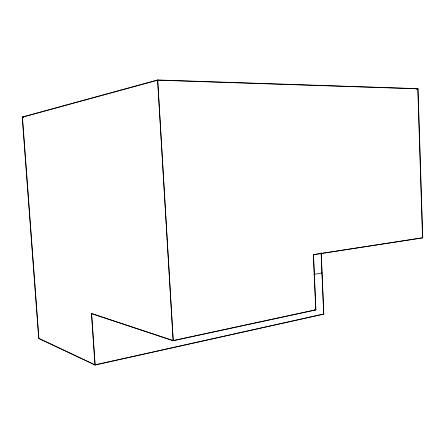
<?xml version="1.0" encoding="UTF-8"?>
<svg xmlns="http://www.w3.org/2000/svg" width="445" height="445" viewBox="0 0 445 445"><rect width="100%" height="100%" fill="white"/><g stroke="black" fill="none" stroke-linecap="round" stroke-linejoin="round"><path stroke-width="0.67" d="M94.991 365.022L38.732 338.484L22.25 117.068L157.619 79.978L418.016 88.672L422.75 237.841L313.486 254.696L315.9 309.915L173.166 340.731L91.475 313.625L94.991 365.022L323.815 314.103L321.195 252.966M95.13 364.861L38.899 338.372L22.439 117.168L157.702 80.183L417.805 88.816L422.533 237.825L313.369 254.651L315.778 309.809L173.222 340.57L91.614 313.525L95.13 364.861L323.721 314.02L321.101 252.938M313.797 274.398L321.957 272.963M415.958 89L418.016 88.672M416.431 89.033L417.805 88.816M22.25 117.068L23.641 117.068M22.439 117.168L23.824 117.168M314.537 309.642L315.9 309.915M157.702 80.183L173.222 340.57M157.619 79.978L173.166 340.731"/></g></svg>
